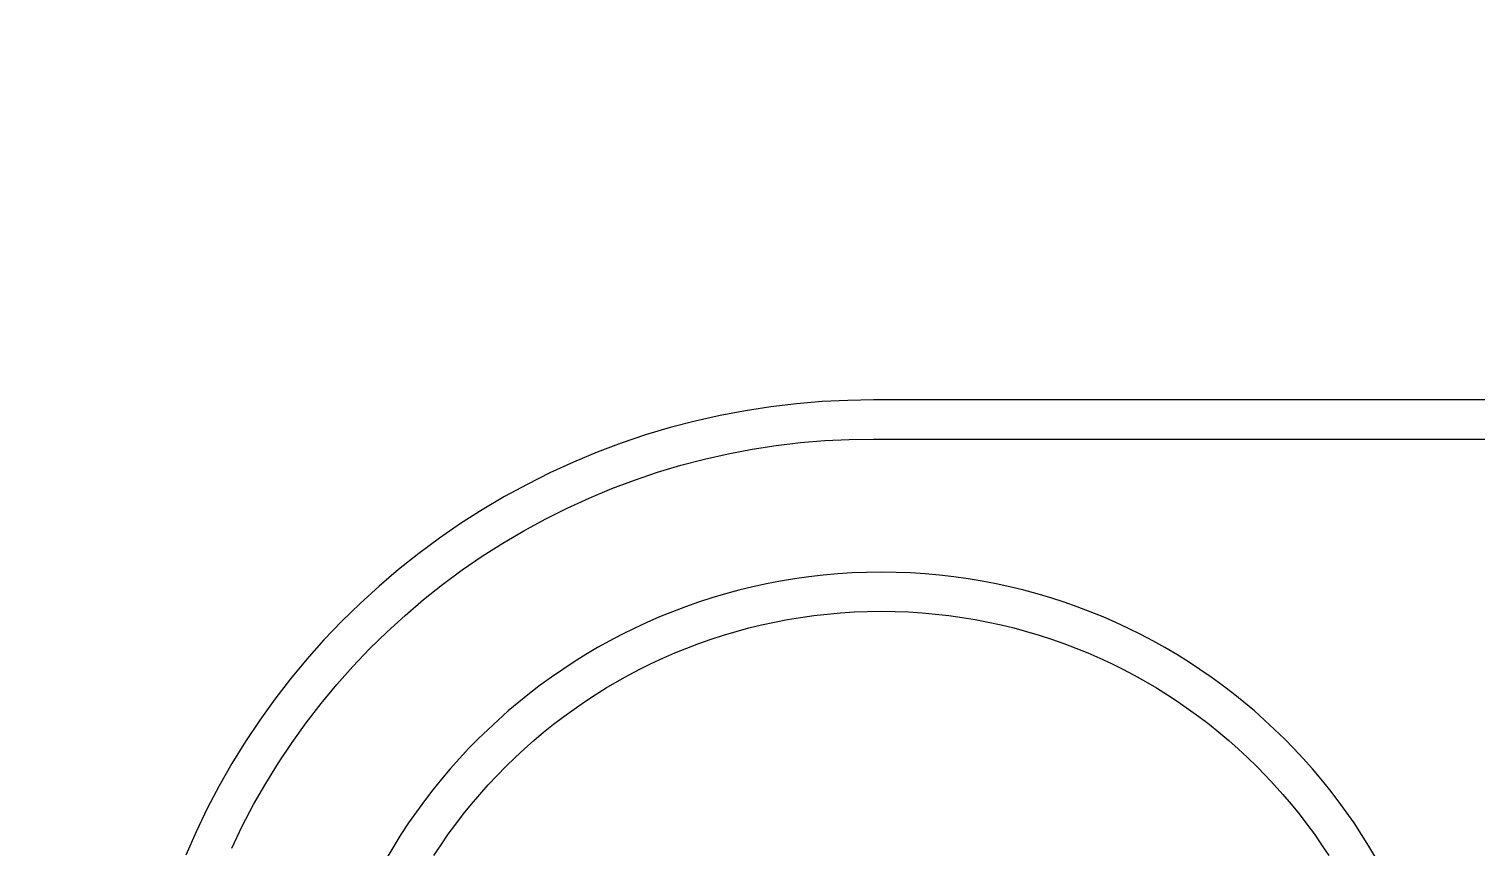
# Model space of a CAD drawing. Header units: millimetres. Extents: x -208 to 4974, y -28 to 3137.
# Drawn here: x 1344.5 to 1410.5, y 2816.9 to 2854.2 of the extents above; entities that cross this region are included whole.
import ezdxf

# ---------------------------------------------------------------- set-up
doc = ezdxf.new("R2010")
doc.units = ezdxf.units.MM
doc.layers.add('ZANO_R', color=7, linetype='Continuous', lineweight=0)
doc.layers.add('ZANO_W', color=1, linetype='Continuous', lineweight=0)
doc.styles.add('Arial', font='arial.ttf')
doc.styles.get("Standard").update_dxf_attribs({"font": 'ARIALUNI.TTF'})
doc.dimstyles.new('pl i ang', dxfattribs={"dimtxt": 50, "dimasz": 50, "dimexe": 1.25, "dimexo": 0.625, "dimgap": 10, "dimtad": 1, "dimtoh": 1, "dimtxsty": 'Standard', "dimcen": 2.5, "dimclrd": 1, "dimclre": 1, "dimclrt": 1, "dimadec": 0, "dimazin": 0, "dimtfac": 1, "dimtmove": 0, "dimatfit": 3, "dimfxl": 1, "dimarcsym": 1})

# ---------------------------------------------------------------- blocks, each defined once
blk = doc.blocks.new('*D507')
at = {"layer": 'ZANO_W', "color": 1, "lineweight": -2}
blk.add_arc((4072.525, 2413.738), 150.809, 99.55169, 164.75824, dxfattribs=at)
at = {"layer": 'ZANO_W', "color": 1}
for points in [[(4047.725, 2555.793), (4047.276, 2569.119), (4087.477, 2563.804)], [(3920.413, 2454.268), (3933.628, 2452.5), (3921.716, 2413.738)]]:
    blk.add_solid(points, dxfattribs=at)
at = {"layer": 'ZANO_W', "color": 1, "insert": (3950.719, 2548.283), "char_height": 40, "attachment_point": 5, "rotation": 42.15496, "style": 'Arial'}
blk.add_mtext('96%%d', dxfattribs=at)

msp = doc.modelspace()

# ---------------------------------------------------------------- linework, layer by layer
at = {"layer": 'ZANO_R'}
for p, q in [((1379.508, 2837.059), (1378.344, 2836.921)), ((1380.677, 2837.157), (1379.508, 2837.059)), ((1381.848, 2837.214), (1380.677, 2837.157)), ((1383.02, 2837.231), (1381.848, 2837.214)), ((1470.423, 2837.231), (1383.02, 2837.231)), ((1376.033, 2836.525), (1374.89, 2836.267)), ((1377.185, 2836.743), (1376.033, 2836.525)), ((1378.344, 2836.921), (1377.185, 2836.743)), ((1373.755, 2835.97), (1372.632, 2835.634)), ((1374.89, 2836.267), (1373.755, 2835.97)), ((1371.522, 2835.259), (1370.424, 2834.846)), ((1372.632, 2835.634), (1371.522, 2835.259)), ((1377.492, 2834.984), (1378.59, 2835.153)), ((1378.59, 2835.153), (1379.693, 2835.284)), ((1379.693, 2835.284), (1380.8, 2835.376)), ((1380.8, 2835.376), (1381.909, 2835.43)), ((1381.909, 2835.43), (1383.02, 2835.446)), ((1383.02, 2835.446), (1470.423, 2835.446)), ((1369.342, 2834.395), (1368.276, 2833.907)), ((1370.424, 2834.846), (1369.342, 2834.395)), ((1374.243, 2834.252), (1375.318, 2834.533)), ((1375.318, 2834.533), (1376.401, 2834.777)), ((1376.401, 2834.777), (1377.492, 2834.984)), ((1368.276, 2833.907), (1367.228, 2833.382)), ((1372.127, 2833.578), (1373.179, 2833.933)), ((1373.179, 2833.933), (1374.243, 2834.252)), ((1367.228, 2833.382), (1366.198, 2832.822)), ((1370.062, 2832.759), (1371.088, 2833.186)), ((1371.088, 2833.186), (1372.127, 2833.578)), ((1366.198, 2832.822), (1365.188, 2832.226)), ((1369.052, 2832.297), (1370.062, 2832.759)), ((1365.188, 2832.226), (1364.199, 2831.595)), ((1367.084, 2831.269), (1368.059, 2831.8)), ((1368.059, 2831.8), (1369.052, 2832.297)), ((1364.199, 2831.595), (1363.233, 2830.931)), ((1366.127, 2830.705), (1367.084, 2831.269)), ((1363.233, 2830.931), (1362.291, 2830.234)), ((1365.19, 2830.107), (1366.127, 2830.705)), ((1362.291, 2830.234), (1361.373, 2829.505)), ((1364.275, 2829.478), (1365.19, 2830.107)), ((1361.373, 2829.505), (1360.481, 2828.744)), ((1363.382, 2828.818), (1364.275, 2829.478)), ((1380.074, 2829.164), (1379.426, 2829.073)), ((1380.726, 2829.239), (1380.074, 2829.164)), ((1381.383, 2829.297), (1380.726, 2829.239)), ((1382.045, 2829.339), (1381.383, 2829.297)), ((1382.711, 2829.364), (1382.045, 2829.339)), ((1383.381, 2829.373), (1382.711, 2829.364)), ((1384.051, 2829.364), (1383.381, 2829.373)), ((1384.717, 2829.339), (1384.051, 2829.364)), ((1385.378, 2829.297), (1384.717, 2829.339)), ((1386.035, 2829.239), (1385.378, 2829.297)), ((1386.688, 2829.164), (1386.035, 2829.239)), ((1387.335, 2829.073), (1386.688, 2829.164)), ((1360.481, 2828.744), (1359.615, 2827.953)), ((1362.513, 2828.127), (1363.382, 2828.818)), ((1376.89, 2828.555), (1376.271, 2828.388)), ((1377.516, 2828.708), (1376.89, 2828.555)), ((1378.147, 2828.845), (1377.516, 2828.708)), ((1378.784, 2828.967), (1378.147, 2828.845)), ((1379.426, 2829.073), (1378.784, 2828.967)), ((1387.977, 2828.967), (1387.335, 2829.073)), ((1388.614, 2828.845), (1387.977, 2828.967)), ((1389.246, 2828.708), (1388.614, 2828.845)), ((1389.871, 2828.555), (1389.246, 2828.708)), ((1390.491, 2828.388), (1389.871, 2828.555)), ((1359.615, 2827.953), (1358.778, 2827.132)), ((1361.667, 2827.406), (1362.513, 2828.127)), ((1374.45, 2827.797), (1373.856, 2827.572)), ((1375.051, 2828.009), (1374.45, 2827.797)), ((1375.658, 2828.205), (1375.051, 2828.009)), ((1376.271, 2828.388), (1375.658, 2828.205)), ((1391.104, 2828.205), (1390.491, 2828.388)), ((1391.711, 2828.009), (1391.104, 2828.205)), ((1392.312, 2827.797), (1391.711, 2828.009)), ((1392.905, 2827.572), (1392.312, 2827.797)), ((1358.778, 2827.132), (1357.969, 2826.283)), ((1360.848, 2826.657), (1361.667, 2827.406)), ((1373.27, 2827.333), (1372.69, 2827.079)), ((1373.856, 2827.572), (1373.27, 2827.333)), ((1378.507, 2827.101), (1379.1, 2827.215)), ((1379.1, 2827.215), (1379.698, 2827.314)), ((1379.698, 2827.314), (1380.301, 2827.398)), ((1380.301, 2827.398), (1380.908, 2827.468)), ((1380.908, 2827.468), (1381.52, 2827.522)), ((1381.52, 2827.522), (1382.137, 2827.561)), ((1382.137, 2827.561), (1382.757, 2827.585)), ((1382.757, 2827.585), (1383.381, 2827.593)), ((1383.381, 2827.593), (1384.005, 2827.585)), ((1384.005, 2827.585), (1384.625, 2827.561)), ((1384.625, 2827.561), (1385.241, 2827.522)), ((1385.241, 2827.522), (1385.853, 2827.468)), ((1385.853, 2827.468), (1386.461, 2827.398)), ((1386.461, 2827.398), (1387.064, 2827.314)), ((1387.064, 2827.314), (1387.662, 2827.215)), ((1387.662, 2827.215), (1388.255, 2827.101)), ((1393.492, 2827.333), (1392.905, 2827.572)), ((1394.072, 2827.079), (1393.492, 2827.333)), ((1360.054, 2825.879), (1360.848, 2826.657)), ((1371.554, 2826.533), (1370.998, 2826.24)), ((1372.118, 2826.813), (1371.554, 2826.533)), ((1372.69, 2827.079), (1372.118, 2826.813)), ((1375.623, 2826.322), (1376.188, 2826.506)), ((1376.188, 2826.506), (1376.759, 2826.675)), ((1376.759, 2826.675), (1377.336, 2826.831)), ((1377.336, 2826.831), (1377.919, 2826.973)), ((1377.919, 2826.973), (1378.507, 2827.101)), ((1388.255, 2827.101), (1388.843, 2826.973)), ((1388.843, 2826.973), (1389.425, 2826.831)), ((1389.425, 2826.831), (1390.003, 2826.675)), ((1390.003, 2826.675), (1390.574, 2826.506)), ((1390.574, 2826.506), (1391.139, 2826.322)), ((1394.644, 2826.813), (1394.072, 2827.079)), ((1395.208, 2826.533), (1394.644, 2826.813)), ((1395.765, 2826.24), (1395.208, 2826.533)), ((1357.969, 2826.283), (1357.191, 2825.407)), ((1359.288, 2825.075), (1360.054, 2825.879)), ((1370.449, 2825.934), (1369.909, 2825.615)), ((1370.998, 2826.24), (1370.449, 2825.934)), ((1373.964, 2825.693), (1374.511, 2825.916)), ((1374.511, 2825.916), (1375.064, 2826.126)), ((1375.064, 2826.126), (1375.623, 2826.322)), ((1391.139, 2826.322), (1391.698, 2826.126)), ((1391.698, 2826.126), (1392.251, 2825.916)), ((1392.251, 2825.916), (1392.798, 2825.693)), ((1396.313, 2825.934), (1395.765, 2826.24)), ((1396.853, 2825.615), (1396.313, 2825.934)), ((1357.191, 2825.407), (1356.443, 2824.504)), ((1369.377, 2825.284), (1368.854, 2824.94)), ((1369.909, 2825.615), (1369.377, 2825.284)), ((1372.366, 2824.948), (1372.892, 2825.209)), ((1372.892, 2825.209), (1373.425, 2825.457)), ((1373.425, 2825.457), (1373.964, 2825.693)), ((1392.798, 2825.693), (1393.337, 2825.457)), ((1393.337, 2825.457), (1393.87, 2825.209)), ((1393.87, 2825.209), (1394.396, 2824.948)), ((1397.385, 2825.284), (1396.853, 2825.615)), ((1397.908, 2824.94), (1397.385, 2825.284)), ((1356.443, 2824.504), (1355.727, 2823.576)), ((1358.551, 2824.245), (1359.288, 2825.075)), ((1368.339, 2824.584), (1367.834, 2824.217)), ((1368.854, 2824.94), (1368.339, 2824.584)), ((1371.337, 2824.39), (1371.848, 2824.675)), ((1371.848, 2824.675), (1372.366, 2824.948)), ((1394.396, 2824.948), (1394.914, 2824.675)), ((1394.914, 2824.675), (1395.425, 2824.39)), ((1398.423, 2824.584), (1397.908, 2824.94)), ((1398.928, 2824.217), (1398.423, 2824.584)), ((1357.842, 2823.39), (1358.551, 2824.245)), ((1367.338, 2823.837), (1366.852, 2823.447)), ((1367.834, 2824.217), (1367.338, 2823.837)), ((1370.339, 2823.784), (1370.834, 2824.093)), ((1370.834, 2824.093), (1371.337, 2824.39)), ((1395.425, 2824.39), (1395.928, 2824.093)), ((1395.928, 2824.093), (1396.423, 2823.784)), ((1399.424, 2823.837), (1398.928, 2824.217)), ((1399.911, 2823.447), (1399.424, 2823.837)), ((1355.727, 2823.576), (1355.043, 2822.624)), ((1357.164, 2822.51), (1357.842, 2823.39)), ((1366.852, 2823.447), (1366.375, 2823.044)), ((1369.373, 2823.133), (1369.852, 2823.464)), ((1369.852, 2823.464), (1370.339, 2823.784)), ((1396.423, 2823.784), (1396.911, 2823.464)), ((1396.911, 2823.464), (1397.39, 2823.133)), ((1400.388, 2823.044), (1399.911, 2823.447)), ((1355.043, 2822.624), (1354.392, 2821.648)), ((1356.516, 2821.608), (1357.164, 2822.51)), ((1365.908, 2822.631), (1365.451, 2822.207)), ((1366.375, 2823.044), (1365.908, 2822.631)), ((1368.44, 2822.437), (1368.902, 2822.791)), ((1368.902, 2822.791), (1369.373, 2823.133)), ((1397.39, 2823.133), (1397.86, 2822.791)), ((1397.86, 2822.791), (1398.322, 2822.437)), ((1400.855, 2822.631), (1400.388, 2823.044)), ((1401.311, 2822.207), (1400.855, 2822.631)), ((1365.451, 2822.207), (1365.004, 2821.772)), ((1367.543, 2821.699), (1367.987, 2822.073)), ((1367.987, 2822.073), (1368.44, 2822.437)), ((1398.322, 2822.437), (1398.775, 2822.073)), ((1398.775, 2822.073), (1399.22, 2821.699)), ((1401.758, 2821.772), (1401.311, 2822.207)), ((1354.392, 2821.648), (1353.776, 2820.651)), ((1355.9, 2820.684), (1356.516, 2821.608)), ((1364.568, 2821.327), (1364.143, 2820.872)), ((1365.004, 2821.772), (1364.568, 2821.327)), ((1366.682, 2820.919), (1367.108, 2821.314)), ((1367.108, 2821.314), (1367.543, 2821.699)), ((1399.22, 2821.699), (1399.655, 2821.314)), ((1399.655, 2821.314), (1400.08, 2820.919)), ((1402.194, 2821.327), (1401.758, 2821.772)), ((1402.62, 2820.872), (1402.194, 2821.327)), ((1353.776, 2820.651), (1353.195, 2819.633)), ((1355.316, 2819.739), (1355.9, 2820.684)), ((1364.143, 2820.872), (1363.728, 2820.406)), ((1366.266, 2820.514), (1366.682, 2820.919)), ((1400.08, 2820.919), (1400.496, 2820.514)), ((1403.034, 2820.406), (1402.62, 2820.872)), ((1363.325, 2819.931), (1362.933, 2819.446)), ((1363.728, 2820.406), (1363.325, 2819.931)), ((1365.464, 2819.675), (1365.86, 2820.1)), ((1365.86, 2820.1), (1366.266, 2820.514)), ((1400.496, 2820.514), (1400.902, 2820.1)), ((1400.902, 2820.1), (1401.298, 2819.675)), ((1403.437, 2819.931), (1403.034, 2820.406)), ((1403.829, 2819.446), (1403.437, 2819.931)), ((1353.195, 2819.633), (1352.649, 2818.595)), ((1354.765, 2818.774), (1355.316, 2819.739)), ((1362.933, 2819.446), (1362.553, 2818.951)), ((1364.703, 2818.799), (1365.078, 2819.242)), ((1365.078, 2819.242), (1365.464, 2819.675)), ((1401.298, 2819.675), (1401.684, 2819.242)), ((1401.684, 2819.242), (1402.06, 2818.799)), ((1404.21, 2818.951), (1403.829, 2819.446)), ((1352.649, 2818.595), (1352.139, 2817.539)), ((1354.248, 2817.792), (1354.765, 2818.774)), ((1362.553, 2818.951), (1362.184, 2818.448)), ((1364.337, 2818.347), (1364.703, 2818.799)), ((1402.06, 2818.799), (1402.425, 2818.347)), ((1404.579, 2818.448), (1404.21, 2818.951)), ((1361.827, 2817.935), (1361.482, 2817.413)), ((1362.184, 2818.448), (1361.827, 2817.935)), ((1363.983, 2817.887), (1364.337, 2818.347)), ((1402.425, 2818.347), (1402.78, 2817.887)), ((1404.936, 2817.935), (1404.579, 2818.448)), ((1405.28, 2817.413), (1404.936, 2817.935)), ((1352.139, 2817.539), (1351.667, 2816.466)), ((1353.765, 2816.791), (1354.248, 2817.792)), ((1361.482, 2817.413), (1361.15, 2816.883)), ((1363.307, 2816.94), (1363.64, 2817.418)), ((1363.64, 2817.418), (1363.983, 2817.887)), ((1402.78, 2817.887), (1403.123, 2817.418)), ((1403.123, 2817.418), (1403.455, 2816.94)), ((1405.613, 2816.883), (1405.28, 2817.413)), ((1361.15, 2816.883), (1360.83, 2816.345)), ((1362.986, 2816.455), (1363.307, 2816.94)), ((1403.455, 2816.94), (1403.776, 2816.455)), ((1405.932, 2816.345), (1405.613, 2816.883))]:
    msp.add_line(p, q, dxfattribs=at)

# ---------------------------------------------------------------- dimensions: what is measured, and where the dimension line sits
at = {"layer": 'ZANO_W'}
dim = msp.add_angular_dim_2l(base=(4005.926, 2549.045), line1=((60.871, 2413.738), (4937.165, 2413.738)), line2=((4072.591, 2414.397), (4116.408, 2854.158)), dimstyle='pl i ang', override={"dimtxt": 40, "dimasz": 40, "dimexe": 10, "dimexo": 10, "dimtoh": 0, "dimdec": 0, "dimtxsty": 'Arial', "dimtdec": 0, "dimtmove": 1}, dxfattribs=at)
dim.commit()
dim.dimension.update_dxf_attribs({"geometry": '*D507', "text_midpoint": (3950.719, 2548.283)})

doc.saveas('drawing.dxf')
